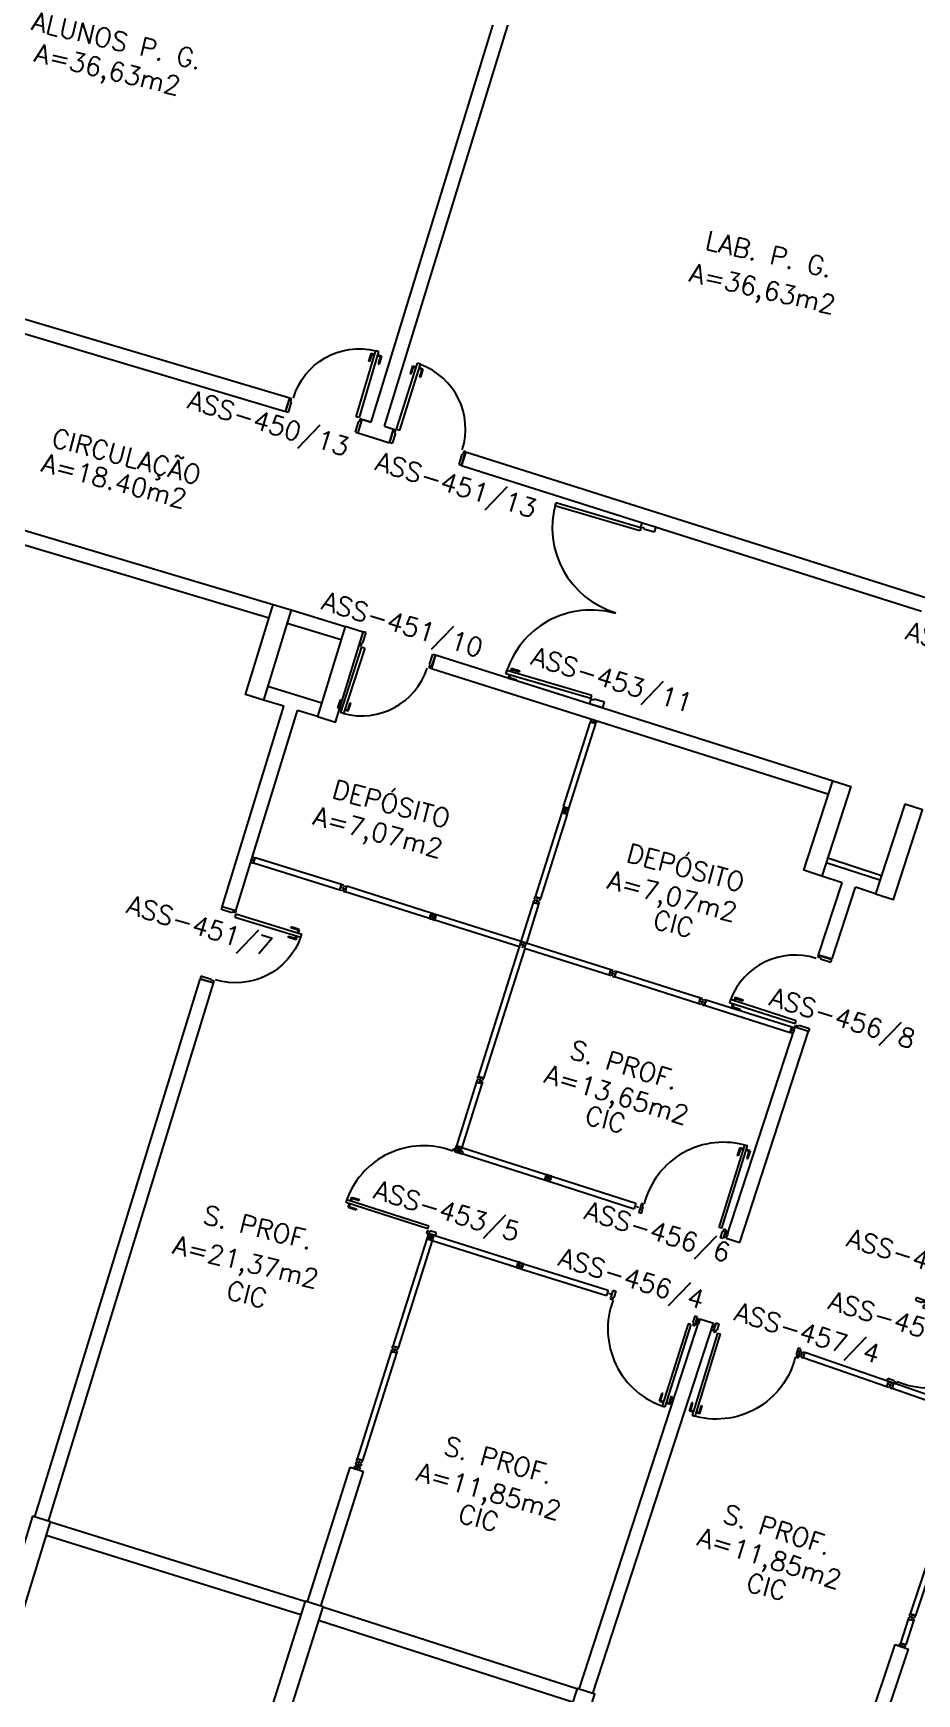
# Model space of a CAD drawing. Extents: x -152 to 150, y 325 to 437.
# Drawn here: x 104.85 to 114.23, y 338.82 to 356.45 of the extents above; entities that cross this region are included whole.
import ezdxf
from ezdxf.enums import TextEntityAlignment as Align

# ---------------------------------------------------------------- set-up
doc = ezdxf.new("R2010")
doc.units = 0
doc.header["$LTSCALE"] = 0.01
doc.header["$MEASUREMENT"] = 0
doc.header["$PDMODE"] = 98
doc.layers.get('0').update_dxf_attribs({"linetype": 'CONTINUOUS'})
doc.layers.get('DEFPOINTS').update_dxf_attribs({"linetype": 'CONTINUOUS'})
for name, color, linetype in [('ALV', 2, 'CONTINUOUS'), ('AREA', 2, 'CONTINUOUS'), ('CENTRO_DE_CUSTO', 1, 'CONTINUOUS'), ('DIV', 2, 'CONTINUOUS'), ('ESQ', 1, 'CONTINUOUS'), ('ESTR', 3, 'CONTINUOUS'), ('PISO', 1, 'CONTINUOUS'), ('TEXTO', 2, 'CONTINUOUS'), ('TEXTO-CENTRO-CUSTO', 2, 'CONTINUOUS'), ('TEXTO-ENDEREÇO', 2, 'CONTINUOUS')]:
    doc.layers.add(name, color=color, linetype=linetype)
doc.styles.add('1', font='romans.shx')
doc.styles.add('UNB-100', font='simplex.shx', dxfattribs={"height": 3})
doc.styles.add('UNB-100-1', font='simplex.shx', dxfattribs={"height": 0.2})
doc.dimstyles.new('1-600', dxfattribs={"dimtxt": 1.1, "dimasz": 2.5, "dimexe": 2, "dimexo": 4, "dimgap": 0.2, "dimtad": 1, "dimdec": 0, "dimzin": 4, "dimdsep": 46, "dimlunit": 6, "dimtxsty": '1', "dimblk1": 'NONE', "dimblk2": 'NONE', "dimsah": 1, "dimcen": 0, "dimclrd": 2, "dimclre": 2, "dimclrt": 2, "dimadec": 0, "dimazin": 0, "dimtfac": 1, "dimtdec": 0, "dimtmove": 2, "dimatfit": 3, "dimldrblk": 'NONE', "dimfxl": 0, "dimtolj": 1, "dimtzin": 0, "dimarcsym": 0})

# ---------------------------------------------------------------- blocks, each defined once
blk = doc.blocks.new('PILAR-SSC')
blk.add_lwpolyline([(0.003, -72.467), (0.003, -73.967), (0.203, -73.967), (0.203, -72.467)], close=True)
blk = doc.blocks.new('PDV2E-SSC')
at = {"layer": 'DIV'}
for p, q in [((0.034, 0.925), (0.034, 0.835)), ((0.034, 0.925), (0.074, 0.925)), ((0.044, 0.915), (0.044, 0.835)), ((0.044, 0.915), (0.074, 0.915)), ((0.076, 0.05), (0.076, 0.965)), ((0.106, 0.965), (0.076, 0.965)), ((0.106, 0.05), (0.106, 0.965)), ((0.148, 0.925), (0.108, 0.925)), ((0.138, 0.915), (0.108, 0.915)), ((0.138, 0.915), (0.138, 0.835)), ((0.148, 0.925), (0.148, 0.835)), ((0.044, 0.835), (0.034, 0.835)), ((0.138, 0.835), (0.148, 0.835)), ((0.031, 0.05), (0.031, -0.05)), ((0.051, 0.05), (0.031, 0.05)), ((0.051, 0.02), (0.051, 0.05)), ((0.051, 0.02), (0.061, 0.02)), ((0.061, -0.05), (0.061, 0.02)), ((0.076, 0.05), (0.106, 0.05)), ((0.95, 0.02), (0.94, 0.02)), ((0.94, -0.05), (0.94, 0.02)), ((0.95, 0.02), (0.95, 0.05)), ((0.95, 0.05), (0.97, 0.05)), ((0.97, 0.05), (0.97, 0.035)), ((0.97, 0.035), (0.97, -0.035)), ((0.031, -0.05), (0.061, -0.05)), ((0.97, -0.05), (0.94, -0.05)), ((0.97, -0.035), (0.97, -0.05))]:
    blk.add_line(p, q, dxfattribs=at)
at = {"layer": 'DIV', "color": 1}
blk.add_arc((0.076, 0.1), 0.865, 356.6786, 90, dxfattribs=at)
blk = doc.blocks.new('MTT-SSC')
for p, q in [((-0.006, 0.03), (-0.03, 0.03)), ((-0.03, 0.008), (-0.03, 0.03)), ((-0.03, 0.008), (-0.02, 0.008)), ((-0.02, -0.008), (-0.02, 0.008)), ((-0.006, 0.0205), (-0.006, 0.03)), ((0.006, 0.0205), (-0.006, 0.0205)), ((0.0051, 0), (-0.0051, 0)), ((-0.0051, 0), (0.0051, 0)), ((0, -0.0051), (0, 0.0051)), ((0, 0.0051), (0, -0.0051)), ((0.006, 0.0205), (0.006, 0.03)), ((0.006, 0.03), (0.03, 0.03)), ((0.02, -0.008), (0.02, 0.008)), ((0.03, 0.008), (0.02, 0.008)), ((0.03, 0.008), (0.03, 0.03)), ((-0.03, -0.008), (-0.02, -0.008)), ((-0.03, -0.008), (-0.03, -0.03)), ((-0.03, -0.03), (-0.006, -0.03)), ((-0.03, -0.03), (-0.009, -0.03)), ((-0.009, -0.03), (-0.027, -0.03)), ((-0.006, -0.0205), (-0.006, -0.03)), ((-0.006, -0.0205), (-0.006, -0.03)), ((0.006, -0.0205), (-0.006, -0.0205)), ((-0.006, -0.0205), (0.006, -0.0205)), ((0.006, -0.0205), (0.006, -0.03)), ((0.006, -0.0205), (0.006, -0.03)), ((0.03, -0.03), (0.006, -0.03)), ((0.03, -0.008), (0.02, -0.008)), ((0.03, -0.008), (0.03, -0.03))]:
    blk.add_line(p, q)
blk = doc.blocks.new('DIV-SSC')
for p, q in [((-0.005, 0), (0.005, 0)), ((0, 0.005), (0, -0.005)), ((-0.03, -0.03), (-0.03, -0.97)), ((0.03, -0.03), (-0.03, -0.03)), ((-0.03, -0.03), (-0.009, -0.03)), ((-0.009, -0.03), (-0.027, -0.03)), ((-0.006, -0.02), (0.006, -0.02)), ((-0.006, -0.02), (-0.006, -0.03)), ((-0.005, -0.022), (0.005, -0.022)), ((-0.005, -0.022), (-0.005, -0.029)), ((0.005, -0.029), (-0.005, -0.029)), ((0.005, -0.03), (-0.005, -0.03)), ((0.005, -0.022), (0.005, -0.029)), ((0.006, -0.02), (0.006, -0.03)), ((0.03, -0.03), (0.03, -0.97)), ((0.03, -0.97), (-0.03, -0.97)), ((0.007, -0.999), (-0.007, -0.999)), ((-0.006, -0.98), (-0.006, -0.97)), ((-0.006, -0.98), (0.006, -0.98)), ((0.005, -0.97), (-0.005, -0.97)), ((0, -0.991), (0, -1.006)), ((0.006, -0.98), (0.006, -0.97))]:
    blk.add_line(p, q)
blk = doc.blocks.new('MTINI-SSC')
for p, q in [((-0.03, 0.008), (-0.03, 0.028)), ((-0.03, 0.028), (-0.008, 0.028)), ((-0.03, 0.008), (-0.02, 0.008)), ((-0.02, 0), (-0.02, 0.008)), ((-0.001, 0), (-0.02, 0)), ((-0.008, 0.019), (-0.008, 0.028)), ((0.008, 0.019), (-0.008, 0.019)), ((0.005, 0), (-0.005, 0)), ((0.02, 0), (-0.001, 0)), ((0, -0.005), (0, 0.005)), ((0.008, 0.019), (0.008, 0.028)), ((0.03, 0.028), (0.008, 0.028)), ((0.03, 0.008), (0.02, 0.008)), ((0.02, 0), (0.02, 0.008)), ((0.03, 0.008), (0.03, 0.028))]:
    blk.add_line(p, q)
blk = doc.blocks.new('DIVMT-SSC')
for p, q in [((0, 0.005), (0, -0.005)), ((0, -0.005), (0, 0.005)), ((-0.03, -0.03), (-0.03, -0.97)), ((0.006, -0.03), (-0.006, -0.03)), ((-0.005, 0), (0.005, 0)), ((0.005, 0), (-0.005, 0)), ((0.006, -0.02), (0.006, -0.03)), ((0.03, -0.03), (0.03, -0.97)), ((0.03, -0.97), (-0.03, -0.97)), ((-0.006, -0.98), (-0.006, -0.97)), ((-0.006, -0.98), (0.006, -0.98)), ((0.006, -1.001), (-0.006, -1.001)), ((0.005, -0.97), (-0.005, -0.97)), ((0, -0.994), (0, -1.007)), ((0, -1.02), (0, -1.021)), ((0.006, -0.98), (0.006, -0.97))]:
    blk.add_line(p, q)
blk.add_lwpolyline([(0.006, -0.02), (-0.006, -0.02), (0.006, -0.02), (0.006, -0.03), (0.03, -0.03), (0.03, -0.008), (0.02, -0.008), (0.02, 0.008), (0.03, 0.008), (0.03, 0.03), (0.006, 0.03), (0.006, 0.02), (-0.006, 0.02), (-0.006, 0.03), (-0.03, 0.03), (-0.03, 0.008), (-0.02, 0.008), (-0.02, -0.008), (-0.03, -0.008), (-0.03, -0.03), (-0.006, -0.03), (-0.006, -0.02), (-0.006, -0.03)])
blk = doc.blocks.new('PTDP-SSC')
at = {"color": 2}
for p, q in [((0.055, 1.015), (0.09, 1.015)), ((0.055, 0.075), (0.055, 1.015)), ((0.09, 0.075), (0.09, 1.015)), ((1.91, 0.075), (1.91, 1.015)), ((1.945, 1.015), (1.91, 1.015)), ((1.945, 0.075), (1.945, 1.015)), ((0.05, 0.075), (0, 0.075)), ((0, 0.075), (0, -0.075)), ((0.05, 0.04), (0.05, 0.075)), ((0.06, 0.04), (0.05, 0.04)), ((0.055, 0.075), (0.09, 0.075)), ((0.06, -0.075), (0.06, 0.04)), ((1.945, 0.075), (1.91, 0.075)), ((1.94, -0.075), (1.94, 0.04)), ((1.94, 0.04), (1.95, 0.04)), ((1.95, 0.04), (1.95, 0.075)), ((1.95, 0.075), (2, 0.075)), ((2, 0.075), (2, -0.075)), ((0, -0.075), (0.06, -0.075)), ((2, -0.075), (1.94, -0.075))]:
    blk.add_line(p, q, dxfattribs=at)
at = {"color": 1}
for centre, start, end in [((0.055, 0.075), 0, 90), ((1.945, 0.075), 90, 180)]:
    blk.add_arc(centre, 0.94, start, end, dxfattribs=at)
blk = doc.blocks.new('PD80-SSC')
at = {"color": 2}
for p, q in [((-0.777, 0.01), (-0.777, -0.03)), ((-0.777, 0.01), (-0.687, 0.01)), ((-0.687, 0), (-0.687, 0.01)), ((-0.075, 0), (0.075, 0)), ((-0.075, 0), (-0.075, -0.02)), ((0.075, -0.03), (0.075, 0)), ((-0.817, -0.065), (-0.817, -0.03)), ((-0.085, -0.03), (-0.817, -0.03)), ((-0.085, -0.065), (-0.817, -0.065)), ((-0.777, -0.105), (-0.777, -0.065)), ((-0.777, -0.105), (-0.687, -0.105)), ((-0.767, 0), (-0.767, -0.03)), ((-0.767, 0), (-0.687, 0)), ((-0.767, -0.095), (-0.767, -0.065)), ((-0.767, -0.095), (-0.687, -0.095)), ((-0.687, -0.095), (-0.687, -0.105)), ((-0.085, -0.03), (-0.085, -0.065)), ((-0.075, -0.02), (-0.04, -0.02)), ((-0.04, -0.03), (-0.04, -0.02)), ((-0.04, -0.03), (0.075, -0.03)), ((-0.075, -0.781), (-0.04, -0.781)), ((-0.075, -0.801), (-0.075, -0.781)), ((-0.075, -0.801), (0.075, -0.801)), ((-0.075, -0.802), (0.075, -0.802)), ((-0.04, -0.771), (0.075, -0.771)), ((-0.04, -0.771), (-0.04, -0.781)), ((0.075, -0.771), (0.075, -0.801))]:
    blk.add_line(p, q, dxfattribs=at)
at = {"color": 1}
blk.add_arc((-0.085, -0.03), 0.731, 182.6571, 270, dxfattribs=at)
blk = doc.blocks.new('PE80-SSC')
at = {"color": 2}
for p, q in [((0.075, 0), (-0.075, 0)), ((-0.075, -0.03), (-0.075, 0)), ((0.075, 0), (0.075, -0.02)), ((0.777, 0.01), (0.687, 0.01)), ((0.687, 0), (0.687, 0.01)), ((0.777, 0.01), (0.777, -0.03)), ((0.04, -0.03), (-0.075, -0.03)), ((0.075, -0.02), (0.04, -0.02)), ((0.04, -0.03), (0.04, -0.02)), ((0.085, -0.03), (0.817, -0.03)), ((0.085, -0.03), (0.085, -0.065)), ((0.085, -0.065), (0.817, -0.065)), ((0.767, 0), (0.687, 0)), ((0.767, -0.095), (0.687, -0.095)), ((0.687, -0.095), (0.687, -0.105)), ((0.777, -0.105), (0.687, -0.105)), ((0.767, 0), (0.767, -0.03)), ((0.767, -0.095), (0.767, -0.065)), ((0.777, -0.105), (0.777, -0.065)), ((0.817, -0.065), (0.817, -0.03)), ((0.04, -0.771), (-0.075, -0.771)), ((-0.075, -0.771), (-0.075, -0.801)), ((0.075, -0.801), (-0.075, -0.801)), ((0.075, -0.802), (-0.075, -0.802)), ((0.04, -0.771), (0.04, -0.781)), ((0.075, -0.781), (0.04, -0.781)), ((0.075, -0.801), (0.075, -0.781))]:
    blk.add_line(p, q, dxfattribs=at)
at = {"color": 1}
blk.add_arc((0.085, -0.03), 0.731, 270, 357.3429, dxfattribs=at)
blk = doc.blocks.new('PDV2D-SSC')
for p, q in [((-0.148, 0.925), (-0.108, 0.925)), ((-0.148, 0.925), (-0.148, 0.835)), ((-0.138, 0.915), (-0.108, 0.915)), ((-0.138, 0.915), (-0.138, 0.835)), ((-0.106, 0.965), (-0.076, 0.965)), ((-0.106, 0.05), (-0.106, 0.965)), ((-0.076, 0.05), (-0.076, 0.965)), ((-0.034, 0.925), (-0.074, 0.925)), ((-0.044, 0.915), (-0.074, 0.915)), ((-0.044, 0.915), (-0.044, 0.835)), ((-0.034, 0.925), (-0.034, 0.835)), ((-0.138, 0.835), (-0.148, 0.835)), ((-0.044, 0.835), (-0.034, 0.835)), ((-0.95, 0.05), (-0.97, 0.05)), ((-0.97, 0.05), (-0.97, 0.035)), ((-0.97, 0.035), (-0.97, -0.035)), ((-0.95, 0.02), (-0.95, 0.05)), ((-0.95, 0.02), (-0.94, 0.02)), ((-0.94, -0.05), (-0.94, 0.02)), ((-0.076, 0.05), (-0.106, 0.05)), ((-0.051, 0.02), (-0.061, 0.02)), ((-0.061, -0.05), (-0.061, 0.02)), ((-0.051, 0.05), (-0.031, 0.05)), ((-0.051, 0.02), (-0.051, 0.05)), ((-0.031, 0.05), (-0.031, -0.05)), ((-0.97, -0.035), (-0.97, -0.05)), ((-0.97, -0.05), (-0.94, -0.05)), ((-0.031, -0.05), (-0.061, -0.05))]:
    blk.add_line(p, q)
at = {"color": 1}
blk.add_arc((-0.076, 0.1), 0.865, 90, 183.3214, dxfattribs=at)
blk = doc.blocks.new('DIVINI-SSC')
for p, q in [((-0.02, 0), (-0.02, -0.008)), ((-0.02, 0), (0.001, 0)), ((-0.005, 0), (0.005, 0)), ((0, 0.005), (0, -0.005)), ((0.001, 0), (0.02, 0)), ((-0.03, -0.008), (-0.02, -0.008)), ((-0.03, -0.008), (-0.03, -0.028)), ((-0.03, -0.028), (-0.008, -0.028)), ((-0.03, -0.03), (0.03, -0.03)), ((-0.03, -0.975), (-0.03, -0.03)), ((-0.009, -0.03), (-0.027, -0.03)), ((-0.008, -0.019), (0.008, -0.019)), ((-0.008, -0.019), (-0.008, -0.028)), ((-0.006, -0.021), (-0.006, -0.03)), ((0.006, -0.021), (-0.006, -0.021)), ((-0.006, -0.023), (-0.006, -0.027)), ((-0.004, -0.021), (0.004, -0.021)), ((0.006, -0.021), (0.006, -0.03)), ((0.006, -0.023), (0.006, -0.027)), ((0.008, -0.019), (0.008, -0.028)), ((0.03, -0.028), (0.008, -0.028)), ((0.009, -0.03), (0.027, -0.03)), ((0.02, 0), (0.02, -0.008)), ((0.03, -0.008), (0.02, -0.008)), ((0.03, -0.008), (0.03, -0.028)), ((0.03, -0.975), (0.03, -0.03)), ((-0.03, -0.975), (0.03, -0.975)), ((-0.009, -0.975), (-0.027, -0.975)), ((-0.006, -0.985), (-0.006, -0.975)), ((0.006, -0.985), (-0.006, -0.985)), ((0.006, -1.01), (-0.006, -1.01)), ((0, -0.985), (0, -0.988)), ((0, -1.003), (0, -1.018)), ((0.004, -0.951), (0.004, -0.953)), ((0.006, -0.985), (0.006, -0.975)), ((0.03, -0.975), (0.009, -0.975)), ((0.009, -0.975), (0.027, -0.975))]:
    blk.add_line(p, q)
blk = doc.blocks.new('*D81')
at = {"layer": 'DEFPOINTS', "color": 0}
for p in [(99.036, 342.436), (98.62, 340.995), (122.267, 334.866), (121.754, 333.457), (112.016, 329.987)]:
    blk.add_point(p, dxfattribs=at)
at = {"layer": 'TEXTO-CENTRO-CUSTO', "color": 2, "lineweight": -2}
for p, q in [((97.511, 337.152), (96.264, 332.828)), ((120.386, 329.698), (118.846, 325.469))]:
    blk.add_line(p, q, dxfattribs=at)
blk.add_arc((-0.447, -2.286), 350.79, 70, 73.90244, dxfattribs=at)
at = {"layer": 'TEXTO-CENTRO-CUSTO', "color": 2, "insert": (108.527, 332.13), "char_height": 1.1, "attachment_point": 5, "rotation": 341.9512, "style": '1'}
blk.add_mtext('\\A1;Ciências da Computação', dxfattribs=at)
blk = doc.blocks.new('_NONE')
at = {"color": 0, "linetype": 'ByBlock'}
blk.add_circle((0, 0), 0.25, dxfattribs=at)

msp = doc.modelspace()

# ---------------------------------------------------------------- linework, layer by layer
at = {"layer": 'ALV'}
for p, q in [((108.436, 352.319), (110.091, 357.707)), ((108.58, 352.275), (110.234, 357.663)), ((102.575, 354.065), (107.572, 352.576)), ((102.461, 353.942), (107.528, 352.433)), ((107.528, 352.433), (107.572, 352.576)), ((108.298, 352.207), (108.34, 352.347)), ((108.34, 352.347), (108.436, 352.319)), ((108.436, 352.319), (108.34, 352.347)), ((108.58, 352.275), (108.675, 352.245)), ((108.297, 352.204), (108.464, 352.154)), ((108.464, 352.154), (108.631, 352.101)), ((108.631, 352.101), (108.675, 352.245)), ((109.395, 351.859), (109.439, 352.003)), ((109.439, 352.003), (114.411, 350.429)), ((109.395, 351.859), (114.277, 350.314)), ((103.254, 351.619), (107.398, 350.385)), ((103.209, 351.476), (107.353, 350.242)), ((107.588, 350.326), (108.161, 350.15)), ((107.544, 350.185), (108.119, 350.013)), ((109.121, 349.848), (109.076, 349.705)), ((109.121, 349.848), (113.34, 348.513)), ((109.076, 349.705), (113.294, 348.37)), ((107.913, 349.337), (107.339, 349.514)), ((106.857, 347.176), (107.51, 349.304)), ((107.51, 349.304), (107.295, 349.37)), ((107, 347.132), (107.654, 349.26)), ((107.869, 349.194), (107.654, 349.26)), ((113.852, 347.505), (113.282, 347.691)), ((113.837, 347.457), (113.266, 347.643)), ((113.185, 346.667), (113.434, 347.431)), ((113.434, 347.431), (113.22, 347.501)), ((113.328, 346.622), (113.576, 347.384)), ((113.79, 347.315), (113.576, 347.384)), ((107, 347.132), (106.857, 347.176)), ((113.185, 346.667), (113.328, 346.622)), ((104.868, 340.701), (106.621, 346.409)), ((105.012, 340.657), (106.765, 346.365)), ((106.765, 346.365), (106.621, 346.409)), ((112.205, 343.66), (112.935, 345.901)), ((112.348, 343.613), (113.078, 345.855)), ((112.935, 345.901), (113.078, 345.855)), ((112.205, 343.66), (112.348, 343.613)), ((110.645, 338.874), (111.926, 342.804)), ((110.788, 338.827), (112.069, 342.757)), ((111.926, 342.804), (112.069, 342.757)), ((107.761, 339.8), (108.213, 341.23)), ((107.904, 339.754), (108.356, 341.185)), ((108.213, 341.23), (108.356, 341.185)), ((105.033, 340.65), (107.734, 339.808)), ((104.988, 340.507), (107.69, 339.665)), ((107.879, 339.605), (110.573, 338.739)), ((107.925, 339.747), (110.619, 338.882)), ((113.522, 337.923), (113.999, 339.346)), ((113.664, 337.876), (114.141, 339.299)), ((113.999, 339.346), (114.141, 339.299))]:
    msp.add_line(p, q, dxfattribs=at)
at = {"layer": 'DIV'}
for p, q in [((107.149, 347.682), (107.148, 347.683)), ((107.166, 347.671), (107.169, 347.683)), ((107.188, 347.639), (107.206, 347.696)), ((108.121, 347.411), (107.206, 347.696)), ((107.174, 347.675), (107.161, 347.679)), ((107.19, 347.676), (107.186, 347.665)), ((107.186, 347.665), (107.195, 347.662)), ((108.103, 347.354), (107.188, 347.639)), ((107.19, 347.676), (107.199, 347.673)), ((107.195, 347.663), (107.198, 347.672)), ((108.103, 347.354), (108.121, 347.411)), ((108.103, 347.354), (108.11, 347.377)), ((108.124, 347.347), (108.103, 347.354)), ((108.11, 347.378), (108.113, 347.387)), ((108.119, 347.374), (108.11, 347.377)), ((108.119, 347.374), (108.11, 347.377)), ((108.121, 347.411), (108.114, 347.388)), ((108.121, 347.411), (108.114, 347.391)), ((108.114, 347.391), (108.12, 347.408)), ((108.123, 347.385), (108.114, 347.388)), ((108.123, 347.385), (108.114, 347.388)), ((108.119, 347.374), (108.123, 347.385)), ((108.123, 347.385), (108.119, 347.374)), ((108.142, 347.404), (108.121, 347.411)), ((108.124, 347.347), (108.127, 347.357)), ((108.127, 347.357), (108.142, 347.352)), ((108.135, 347.375), (108.145, 347.372)), ((108.145, 347.372), (108.135, 347.375)), ((108.142, 347.404), (108.139, 347.395)), ((108.139, 347.395), (108.154, 347.39)), ((108.139, 347.368), (108.142, 347.378)), ((108.142, 347.378), (108.139, 347.368)), ((108.139, 347.342), (108.142, 347.352)), ((108.139, 347.342), (108.16, 347.336)), ((108.157, 347.399), (108.154, 347.39)), ((108.157, 347.399), (108.178, 347.393)), ((108.158, 347.361), (108.162, 347.373)), ((108.158, 347.361), (108.167, 347.359)), ((108.167, 347.359), (108.16, 347.336)), ((108.162, 347.373), (108.171, 347.37)), ((108.171, 347.37), (108.178, 347.393)), ((110.157, 347.223), (110.027, 346.808)), ((110.214, 347.205), (110.084, 346.79)), ((110.164, 347.244), (110.157, 347.223)), ((110.157, 347.223), (110.18, 347.216)), ((110.214, 347.205), (110.157, 347.223)), ((110.157, 347.223), (110.177, 347.217)), ((110.177, 347.217), (110.16, 347.222)), ((110.164, 347.244), (110.173, 347.241)), ((110.169, 347.26), (110.175, 347.281)), ((110.169, 347.26), (110.178, 347.257)), ((110.173, 347.241), (110.178, 347.257)), ((110.198, 347.273), (110.175, 347.281)), ((110.183, 347.225), (110.18, 347.216)), ((110.183, 347.225), (110.18, 347.216)), ((110.191, 347.213), (110.181, 347.216)), ((110.194, 347.222), (110.183, 347.225)), ((110.183, 347.225), (110.194, 347.222)), ((110.2, 347.241), (110.19, 347.244)), ((110.19, 347.244), (110.2, 347.241)), ((110.194, 347.222), (110.192, 347.213)), ((110.194, 347.222), (110.192, 347.213)), ((110.214, 347.205), (110.192, 347.213)), ((110.193, 347.238), (110.196, 347.248)), ((110.196, 347.248), (110.193, 347.238)), ((110.195, 347.264), (110.198, 347.273)), ((110.207, 347.261), (110.195, 347.264)), ((110.207, 347.261), (110.21, 347.27)), ((110.21, 347.27), (110.233, 347.262)), ((110.212, 347.229), (110.216, 347.245)), ((110.221, 347.226), (110.212, 347.229)), ((110.221, 347.226), (110.214, 347.205)), ((110.226, 347.242), (110.216, 347.245)), ((110.226, 347.242), (110.233, 347.262)), ((110.02, 346.787), (110.027, 346.808)), ((110.05, 346.8), (110.027, 346.808)), ((110.084, 346.79), (110.027, 346.808)), ((110.047, 346.792), (110.05, 346.801)), ((110.047, 346.791), (110.05, 346.8)), ((110.061, 346.798), (110.051, 346.801)), ((110.009, 346.75), (109.572, 345.374)), ((110.066, 346.732), (109.629, 345.356)), ((110.016, 346.771), (110.025, 346.768)), ((110.02, 346.787), (110.03, 346.784)), ((110.025, 346.768), (110.03, 346.784)), ((110.035, 346.752), (110.032, 346.743)), ((110.046, 346.749), (110.035, 346.752)), ((110.041, 346.752), (110.04, 346.751)), ((110.053, 346.768), (110.041, 346.772)), ((110.046, 346.749), (110.043, 346.74)), ((110.049, 346.777), (110.045, 346.764)), ((110.047, 346.792), (110.059, 346.788)), ((110.058, 346.788), (110.047, 346.791)), ((110.058, 346.788), (110.061, 346.797)), ((110.059, 346.788), (110.062, 346.797)), ((110.063, 346.756), (110.068, 346.772)), ((110.073, 346.753), (110.063, 346.756)), ((110.078, 346.769), (110.068, 346.772)), ((111.018, 346.431), (111.036, 346.488)), ((111.973, 346.129), (111.991, 346.186)), ((112.885, 345.84), (111.973, 346.129)), ((112.903, 345.897), (111.991, 346.186)), ((112.885, 345.84), (112.903, 345.897)), ((112.892, 345.864), (112.895, 345.874)), ((112.901, 345.86), (112.892, 345.863)), ((112.893, 345.864), (112.896, 345.873)), ((112.9, 345.861), (112.893, 345.864)), ((112.904, 345.872), (112.895, 345.874)), ((112.903, 345.897), (112.896, 345.877)), ((112.896, 345.877), (112.902, 345.894)), ((112.903, 345.871), (112.896, 345.873)), ((112.903, 345.871), (112.9, 345.861)), ((112.904, 345.872), (112.901, 345.86)), ((112.927, 345.858), (112.917, 345.861)), ((112.924, 345.865), (112.921, 345.855)), ((109.554, 345.317), (109.341, 344.639)), ((109.611, 345.298), (109.398, 344.621)), ((109.56, 345.338), (109.554, 345.317)), ((109.554, 345.317), (109.577, 345.309)), ((109.611, 345.298), (109.554, 345.317)), ((109.554, 345.317), (109.574, 345.31)), ((109.574, 345.31), (109.557, 345.316)), ((109.56, 345.338), (109.57, 345.335)), ((109.565, 345.353), (109.572, 345.374)), ((109.565, 345.353), (109.575, 345.35)), ((109.57, 345.335), (109.575, 345.35)), ((109.595, 345.367), (109.572, 345.374)), ((109.629, 345.356), (109.572, 345.374)), ((109.58, 345.318), (109.577, 345.309)), ((109.58, 345.318), (109.577, 345.309)), ((109.587, 345.306), (109.578, 345.309)), ((109.591, 345.315), (109.58, 345.318)), ((109.58, 345.318), (109.591, 345.315)), ((109.597, 345.334), (109.585, 345.337)), ((109.586, 345.317), (109.585, 345.316)), ((109.596, 345.335), (109.587, 345.338)), ((109.587, 345.338), (109.596, 345.335)), ((109.591, 345.315), (109.588, 345.306)), ((109.591, 345.315), (109.588, 345.306)), ((109.611, 345.298), (109.588, 345.306)), ((109.593, 345.342), (109.589, 345.329)), ((109.59, 345.331), (109.593, 345.341)), ((109.593, 345.341), (109.59, 345.331)), ((109.592, 345.357), (109.595, 345.367)), ((109.592, 345.357), (109.595, 345.367)), ((109.603, 345.354), (109.592, 345.357)), ((109.592, 345.357), (109.603, 345.354)), ((109.605, 345.363), (109.596, 345.366)), ((109.603, 345.354), (109.606, 345.363)), ((109.603, 345.354), (109.606, 345.363)), ((109.606, 345.363), (109.629, 345.356)), ((109.608, 345.322), (109.613, 345.338)), ((109.618, 345.319), (109.608, 345.322)), ((109.618, 345.319), (109.611, 345.298)), ((109.622, 345.335), (109.613, 345.338)), ((109.622, 345.335), (109.629, 345.356)), ((109.398, 344.621), (109.341, 344.639)), ((109.366, 344.599), (109.354, 344.603)), ((109.354, 344.583), (109.354, 344.582)), ((109.362, 344.608), (109.358, 344.595)), ((109.361, 344.623), (109.364, 344.632)), ((109.361, 344.623), (109.372, 344.62)), ((109.374, 344.629), (109.365, 344.632)), ((109.372, 344.62), (109.375, 344.629)), ((109.028, 343.654), (108.667, 342.514)), ((109.085, 343.636), (108.724, 342.495)), ((109.034, 343.675), (109.028, 343.654)), ((109.028, 343.654), (109.05, 343.647)), ((109.085, 343.636), (109.028, 343.654)), ((109.028, 343.654), (109.048, 343.647)), ((109.048, 343.647), (109.03, 343.653)), ((109.034, 343.675), (109.044, 343.672)), ((109.039, 343.69), (109.046, 343.711)), ((109.039, 343.69), (109.049, 343.687)), ((109.044, 343.672), (109.049, 343.687)), ((109.069, 343.704), (109.046, 343.711)), ((109.053, 343.656), (109.05, 343.647)), ((109.053, 343.656), (109.05, 343.647)), ((109.061, 343.643), (109.051, 343.646)), ((109.065, 343.652), (109.053, 343.656)), ((109.053, 343.656), (109.065, 343.652)), ((109.07, 343.672), (109.06, 343.675)), ((109.06, 343.675), (109.07, 343.672)), ((109.065, 343.652), (109.062, 343.643)), ((109.065, 343.652), (109.062, 343.643)), ((109.085, 343.636), (109.062, 343.643)), ((109.064, 343.668), (109.067, 343.678)), ((109.067, 343.678), (109.064, 343.668)), ((109.066, 343.695), (109.069, 343.704)), ((109.077, 343.691), (109.066, 343.695)), ((109.077, 343.691), (109.08, 343.7)), ((109.08, 343.7), (109.103, 343.693)), ((109.082, 343.66), (109.087, 343.675)), ((109.091, 343.657), (109.082, 343.66)), ((109.091, 343.657), (109.085, 343.636)), ((109.096, 343.672), (109.087, 343.675)), ((109.096, 343.672), (109.103, 343.693)), ((108.65, 342.458), (108.289, 341.318)), ((108.707, 342.44), (108.346, 341.3)), ((108.655, 342.477), (108.649, 342.456)), ((108.649, 342.456), (108.672, 342.449)), ((108.706, 342.438), (108.649, 342.456)), ((108.649, 342.456), (108.669, 342.45)), ((108.669, 342.45), (108.652, 342.455)), ((108.655, 342.477), (108.665, 342.474)), ((108.66, 342.493), (108.667, 342.514)), ((108.66, 342.493), (108.67, 342.49)), ((108.665, 342.474), (108.67, 342.49)), ((108.69, 342.506), (108.667, 342.514)), ((108.724, 342.495), (108.667, 342.514)), ((108.674, 342.458), (108.672, 342.449)), ((108.674, 342.458), (108.672, 342.449)), ((108.682, 342.446), (108.672, 342.449)), ((108.686, 342.455), (108.674, 342.458)), ((108.674, 342.458), (108.686, 342.455)), ((108.692, 342.473), (108.68, 342.477)), ((108.68, 342.457), (108.68, 342.456)), ((108.691, 342.474), (108.681, 342.477)), ((108.681, 342.477), (108.691, 342.474)), ((108.686, 342.455), (108.683, 342.446)), ((108.686, 342.455), (108.683, 342.446)), ((108.706, 342.438), (108.683, 342.446)), ((108.688, 342.482), (108.684, 342.469)), ((108.685, 342.471), (108.688, 342.481)), ((108.688, 342.481), (108.685, 342.471)), ((108.687, 342.497), (108.69, 342.506)), ((108.687, 342.497), (108.69, 342.506)), ((108.698, 342.494), (108.687, 342.497)), ((108.687, 342.497), (108.698, 342.494)), ((108.7, 342.503), (108.691, 342.506)), ((108.698, 342.494), (108.701, 342.503)), ((108.698, 342.494), (108.701, 342.503)), ((108.701, 342.503), (108.724, 342.495)), ((108.703, 342.462), (108.708, 342.478)), ((108.712, 342.459), (108.703, 342.462)), ((108.712, 342.459), (108.706, 342.438)), ((108.717, 342.475), (108.708, 342.478)), ((108.717, 342.475), (108.724, 342.495)), ((108.324, 341.23), (108.267, 341.248)), ((108.278, 341.282), (108.271, 341.261)), ((108.271, 341.261), (108.294, 341.253)), ((108.328, 341.243), (108.271, 341.261)), ((108.271, 341.261), (108.291, 341.254)), ((108.291, 341.254), (108.274, 341.26)), ((108.278, 341.282), (108.287, 341.279)), ((108.292, 341.207), (108.28, 341.211)), ((108.282, 341.297), (108.289, 341.318)), ((108.282, 341.297), (108.292, 341.294)), ((108.288, 341.216), (108.284, 341.203)), ((108.287, 341.279), (108.292, 341.294)), ((108.287, 341.231), (108.29, 341.24)), ((108.287, 341.231), (108.298, 341.228)), ((108.346, 341.3), (108.289, 341.318)), ((108.312, 341.311), (108.289, 341.318)), ((108.346, 341.3), (108.289, 341.318)), ((108.3, 341.237), (108.291, 341.24)), ((108.297, 341.262), (108.294, 341.253)), ((108.297, 341.262), (108.294, 341.253)), ((108.304, 341.25), (108.295, 341.253)), ((108.308, 341.259), (108.297, 341.262)), ((108.297, 341.262), (108.308, 341.259)), ((108.298, 341.228), (108.301, 341.237)), ((108.314, 341.278), (108.302, 341.281)), ((108.314, 341.278), (108.302, 341.281)), ((108.303, 341.261), (108.302, 341.26)), ((108.313, 341.279), (108.304, 341.282)), ((108.304, 341.282), (108.313, 341.279)), ((108.308, 341.259), (108.305, 341.25)), ((108.308, 341.259), (108.305, 341.25)), ((108.328, 341.243), (108.305, 341.25)), ((108.31, 341.286), (108.306, 341.273)), ((108.31, 341.286), (108.306, 341.273)), ((108.307, 341.275), (108.31, 341.285)), ((108.31, 341.285), (108.307, 341.275)), ((108.309, 341.302), (108.312, 341.311)), ((108.309, 341.302), (108.312, 341.311)), ((108.309, 341.302), (108.312, 341.311)), ((108.309, 341.302), (108.32, 341.298)), ((108.32, 341.298), (108.309, 341.302)), ((108.309, 341.302), (108.32, 341.298)), ((108.322, 341.307), (108.313, 341.31)), ((108.322, 341.307), (108.313, 341.31)), ((108.32, 341.298), (108.323, 341.307)), ((108.32, 341.298), (108.323, 341.307)), ((108.32, 341.298), (108.323, 341.307)), ((108.323, 341.307), (108.346, 341.3)), ((108.325, 341.267), (108.33, 341.282)), ((108.335, 341.264), (108.325, 341.267)), ((108.335, 341.264), (108.328, 341.243)), ((108.34, 341.279), (108.33, 341.282)), ((108.34, 341.279), (108.346, 341.3)), ((114.137, 339.617), (114.053, 339.363)), ((114.194, 339.598), (114.11, 339.344)), ((114.144, 339.638), (114.137, 339.617)), ((114.137, 339.617), (114.16, 339.609)), ((114.194, 339.598), (114.137, 339.617)), ((114.137, 339.617), (114.157, 339.61)), ((114.157, 339.61), (114.14, 339.616)), ((114.144, 339.638), (114.154, 339.634)), ((114.149, 339.653), (114.156, 339.674)), ((114.149, 339.653), (114.159, 339.65)), ((114.154, 339.634), (114.159, 339.65)), ((114.179, 339.666), (114.156, 339.674)), ((114.163, 339.618), (114.16, 339.609)), ((114.163, 339.618), (114.16, 339.609)), ((114.17, 339.606), (114.161, 339.609)), ((114.174, 339.614), (114.163, 339.618)), ((114.163, 339.618), (114.174, 339.614)), ((114.18, 339.634), (114.17, 339.637)), ((114.17, 339.637), (114.18, 339.634)), ((114.174, 339.614), (114.171, 339.605)), ((114.174, 339.614), (114.171, 339.605)), ((114.194, 339.598), (114.171, 339.605)), ((114.174, 339.631), (114.177, 339.64)), ((114.177, 339.64), (114.174, 339.631)), ((114.176, 339.657), (114.179, 339.666)), ((114.187, 339.653), (114.176, 339.657)), ((114.187, 339.653), (114.191, 339.662)), ((114.191, 339.662), (114.213, 339.654)), ((114.192, 339.622), (114.197, 339.637)), ((114.201, 339.618), (114.192, 339.622)), ((114.201, 339.618), (114.194, 339.598)), ((114.206, 339.634), (114.197, 339.637)), ((114.206, 339.634), (114.213, 339.654)), ((114.11, 339.344), (114.053, 339.363)), ((114.078, 339.322), (114.066, 339.326)), ((114.074, 339.331), (114.069, 339.318)), ((114.073, 339.346), (114.076, 339.355)), ((114.073, 339.346), (114.084, 339.342)), ((114.086, 339.352), (114.077, 339.355)), ((114.084, 339.342), (114.087, 339.351))]:
    msp.add_line(p, q, dxfattribs=at)
at = {"layer": 'ESQ'}
for p, q in [((109.895, 349.603), (109.905, 349.637)), ((109.907, 349.61), (109.915, 349.634)), ((109.927, 349.708), (109.915, 349.67)), ((109.934, 349.695), (109.925, 349.667)), ((109.927, 349.708), (110.013, 349.681)), ((109.934, 349.695), (110.01, 349.671)), ((110.01, 349.671), (110.013, 349.681)), ((109.895, 349.603), (109.98, 349.576)), ((109.907, 349.61), (109.983, 349.586)), ((109.983, 349.586), (109.98, 349.577))]:
    msp.add_line(p, q, dxfattribs=at)
at = {"layer": 'ESTR'}
for points in [[(107.397, 350.385), (107.588, 350.326), (107.294, 349.37), (107.103, 349.429)], [(108.161, 350.15), (107.868, 349.194), (108.059, 349.136), (108.353, 350.092)], [(113.338, 348.514), (113.529, 348.452), (113.219, 347.501), (113.029, 347.563)], [(114.099, 348.266), (113.789, 347.315), (113.979, 347.253), (114.289, 348.204)]]:
    msp.add_lwpolyline(points, close=True, dxfattribs=at)
at = {"layer": 'PISO'}
msp.add_arc((0.463, 0.506), 375.744, 69.08957, 90.01793, dxfattribs=at)

# ---------------------------------------------------------------- block references
for p, rotation in [((109.064, 343.672), 72.20621525604938), ((111.916, 342.767), 162.5003712529552), ((114.281, 343.042), 250.5880849526177)]:
    msp.add_blockref('PDV2E-SSC', p, dxfattribs=dict(rotation=rotation))
at = {"xscale": -1, "rotation": 162.9000068314567}
msp.add_blockref('PDV2E-SSC', (112.055, 342.722), dxfattribs=at)
at = {"layer": 'DIV'}
for name, p, rotation in [('PD80-SSC', (108.333, 350.023), 72.09835053408538), ('DIVINI-SSC', (110.801, 349.159), 342.4392000000008), ('DIVMT-SSC', (110.497, 348.196), 342.4392000000008), ('MTINI-SSC', (107.168, 347.677), 251.8317829984601), ('DIVMT-SSC', (109.094, 347.072), 252.4391999999999), ('DIV-SSC', (110.047, 346.77), 252.4391999999999), ('DIV-SSC', (110.999, 346.469), 252.4391999999999), ('PE80-SSC', (113.007, 345.878), 162.1024643259019), ('MTT-SSC', (110.999, 346.469), 72.4392000000126), ('DIV-SSC', (111.952, 346.167), 252.4391999999999), ('MTT-SSC', (111.953, 346.167), 72.4392000000126), ('MTINI-SSC', (112.922, 345.86), 73.04526849288519), ('PDV2D-SSC', (112.217, 343.694), 342.7829853744706), ('DIVMT-SSC', (109.36, 344.601), 72.31979137350828), ('DIVMT-SSC', (110.313, 344.297), 72.2059487347776), ('DIVMT-SSC', (109.064, 343.671), 72.5861990457355), ('MTINI-SSC', (112.217, 343.694), 71.95485989459996), ('DIVMT-SSC', (110.017, 343.369), 72.5861990457355), ('MTINI-SSC', (111.916, 342.767), 72.72685061136369), ('MTT-SSC', (113.003, 342.427), 251.1095855658679), ('DIV-SSC', (113.947, 342.1), 250.9127489322651), ('MTT-SSC', (113.948, 342.102), 251.1095855658679), ('DIV-SSC', (114.892, 341.774), 250.9127489322651), ('MTINI-SSC', (108.286, 341.209), 343.4655546914567), ('DIVMT-SSC', (114.493, 340.584), 341.4636000000013), ('MTINI-SSC', (114.072, 339.324), 342.4899546914559)]:
    msp.add_blockref(name, p, dxfattribs=dict(at, rotation=rotation))
at = {"layer": 'DIV', "xscale": -1, "rotation": 252.6735274730465}
msp.add_blockref('MTINI-SSC', (112.055, 342.722), dxfattribs=at)
at = {"layer": 'ESQ', "xscale": -1}
for name, p, rotation in [('PE80-SSC', (108.317, 352.277), 253.594580766837), ('PD80-SSC', (106.928, 347.154), 342.9232612410456)]:
    msp.add_blockref(name, p, dxfattribs=dict(at, rotation=rotation))
at = {"layer": 'ESQ'}
for name, p, rotation in [('PE80-SSC', (108.653, 352.173), 72.52285759186849), ('PTDP-SSC', (110.825, 349.311), 73.69583331497371)]:
    msp.add_blockref(name, p, dxfattribs=dict(at, rotation=rotation))
at = {"layer": 'ESTR'}
for p, rotation in [((126.117, 409.982), 342.9268292682939), ((129.599, 408.897), 342.4390243902444), ((133.071, 407.783), 341.9512195121937)]:
    msp.add_blockref('PILAR-SSC', p, dxfattribs=dict(at, rotation=rotation))

# ---------------------------------------------------------------- texts
at = {"layer": 'AREA', "style": 'UNB-100'}
for s, rotation, p in [('A=36,63m2', 346.6286, (104.85, 356.147)), ('A=36,63m2', 347.113, (111.801, 353.813)), ('A=18.40m2', 345.3133, (104.921, 351.799)), ('A=7,07m2', 345.092, (107.806, 348.051)), ('A=7,07m2', 345.092, (110.929, 347.374)), ('A=13,65m2', 343.2036, (110.26, 345.314)), ('A=21,37m2', 346.1811, (106.318, 343.499)), ('A=11,85m2', 344.2363, (108.901, 341.091)), ('A=11,85m2', 342.5014, (111.885, 340.403))]:
    msp.add_text(s, height=0.2, rotation=rotation, dxfattribs=at).set_placement(p)
at = {"layer": 'CENTRO_DE_CUSTO', "linetype": 'Continuous', "style": 'UNB-100'}
for p in [(111.413, 346.954), (110.69, 344.877), (106.886, 343.021), (109.345, 340.65), (112.402, 339.919)]:
    msp.add_text('CIC', height=0.2, rotation=345.448, dxfattribs=at).set_placement(p)
at = {"layer": 'TEXTO', "style": 'UNB-100'}
for s, rotation, p in [('ALUNOS P. G.', 346.6286, (104.819, 356.484)), ('LAB. P. G.', 347.113, (111.968, 354.157)), ('CIRCULAÇÃO', 345.3133, (105.032, 352.064)), ('DEPÓSITO', 345.092, (108.009, 348.336)), ('DEPÓSITO', 345.092, (111.132, 347.659)), ('S. PROF.', 343.2036, (110.529, 345.573)), ('S. PROF.', 346.1811, (106.639, 343.817)), ('S. PROF.', 344.2363, (109.194, 341.368)), ('S. PROF.', 342.5014, (112.154, 340.648))]:
    msp.add_text(s, height=0.2, rotation=rotation, dxfattribs=at).set_placement(p)
at = {"layer": 'TEXTO-ENDEREÇO', "style": 'UNB-100-1'}
for s, p in [('ASS-450/13', (107.321, 352.212)), ('ASS-451/13', (109.31, 351.557)), ('ASS-451/10', (108.741, 350.077)), ('ASS-457/13', (114.94, 349.758)), ('ASS-453/11', (110.965, 349.491)), ('ASS-451/7', (106.59, 346.879)), ('ASS-456/8', (113.411, 345.9)), ('ASS-453/5', (109.212, 343.854)), ('ASS-456/6', (111.449, 343.633)), ('ASS-459/6', (114.233, 343.343)), ('ASS-456/4', (111.173, 343.137)), ('ASS-457/4', (113.038, 342.559)), ('ASS-459/5', (114.037, 342.677))]:
    msp.add_text(s, height=0.2, rotation=342.9402, dxfattribs=at).set_placement(p, align=Align.CENTER)

# ---------------------------------------------------------------- dimensions: what is measured, and where the dimension line sits
at = {"layer": 'TEXTO-CENTRO-CUSTO'}
dim = msp.add_angular_dim_2l(base=(112.016, 329.987), line1=((99.036, 342.436), (98.62, 340.995)), line2=((121.754, 333.457), (122.267, 334.866)), text='Ciências da Computação', dimstyle='1-600', override={"dimazin": 1}, dxfattribs=at)
dim.commit()
dim.dimension.update_dxf_attribs({"geometry": '*D81', "text_midpoint": (108.527, 332.13)})

doc.saveas('drawing.dxf')
